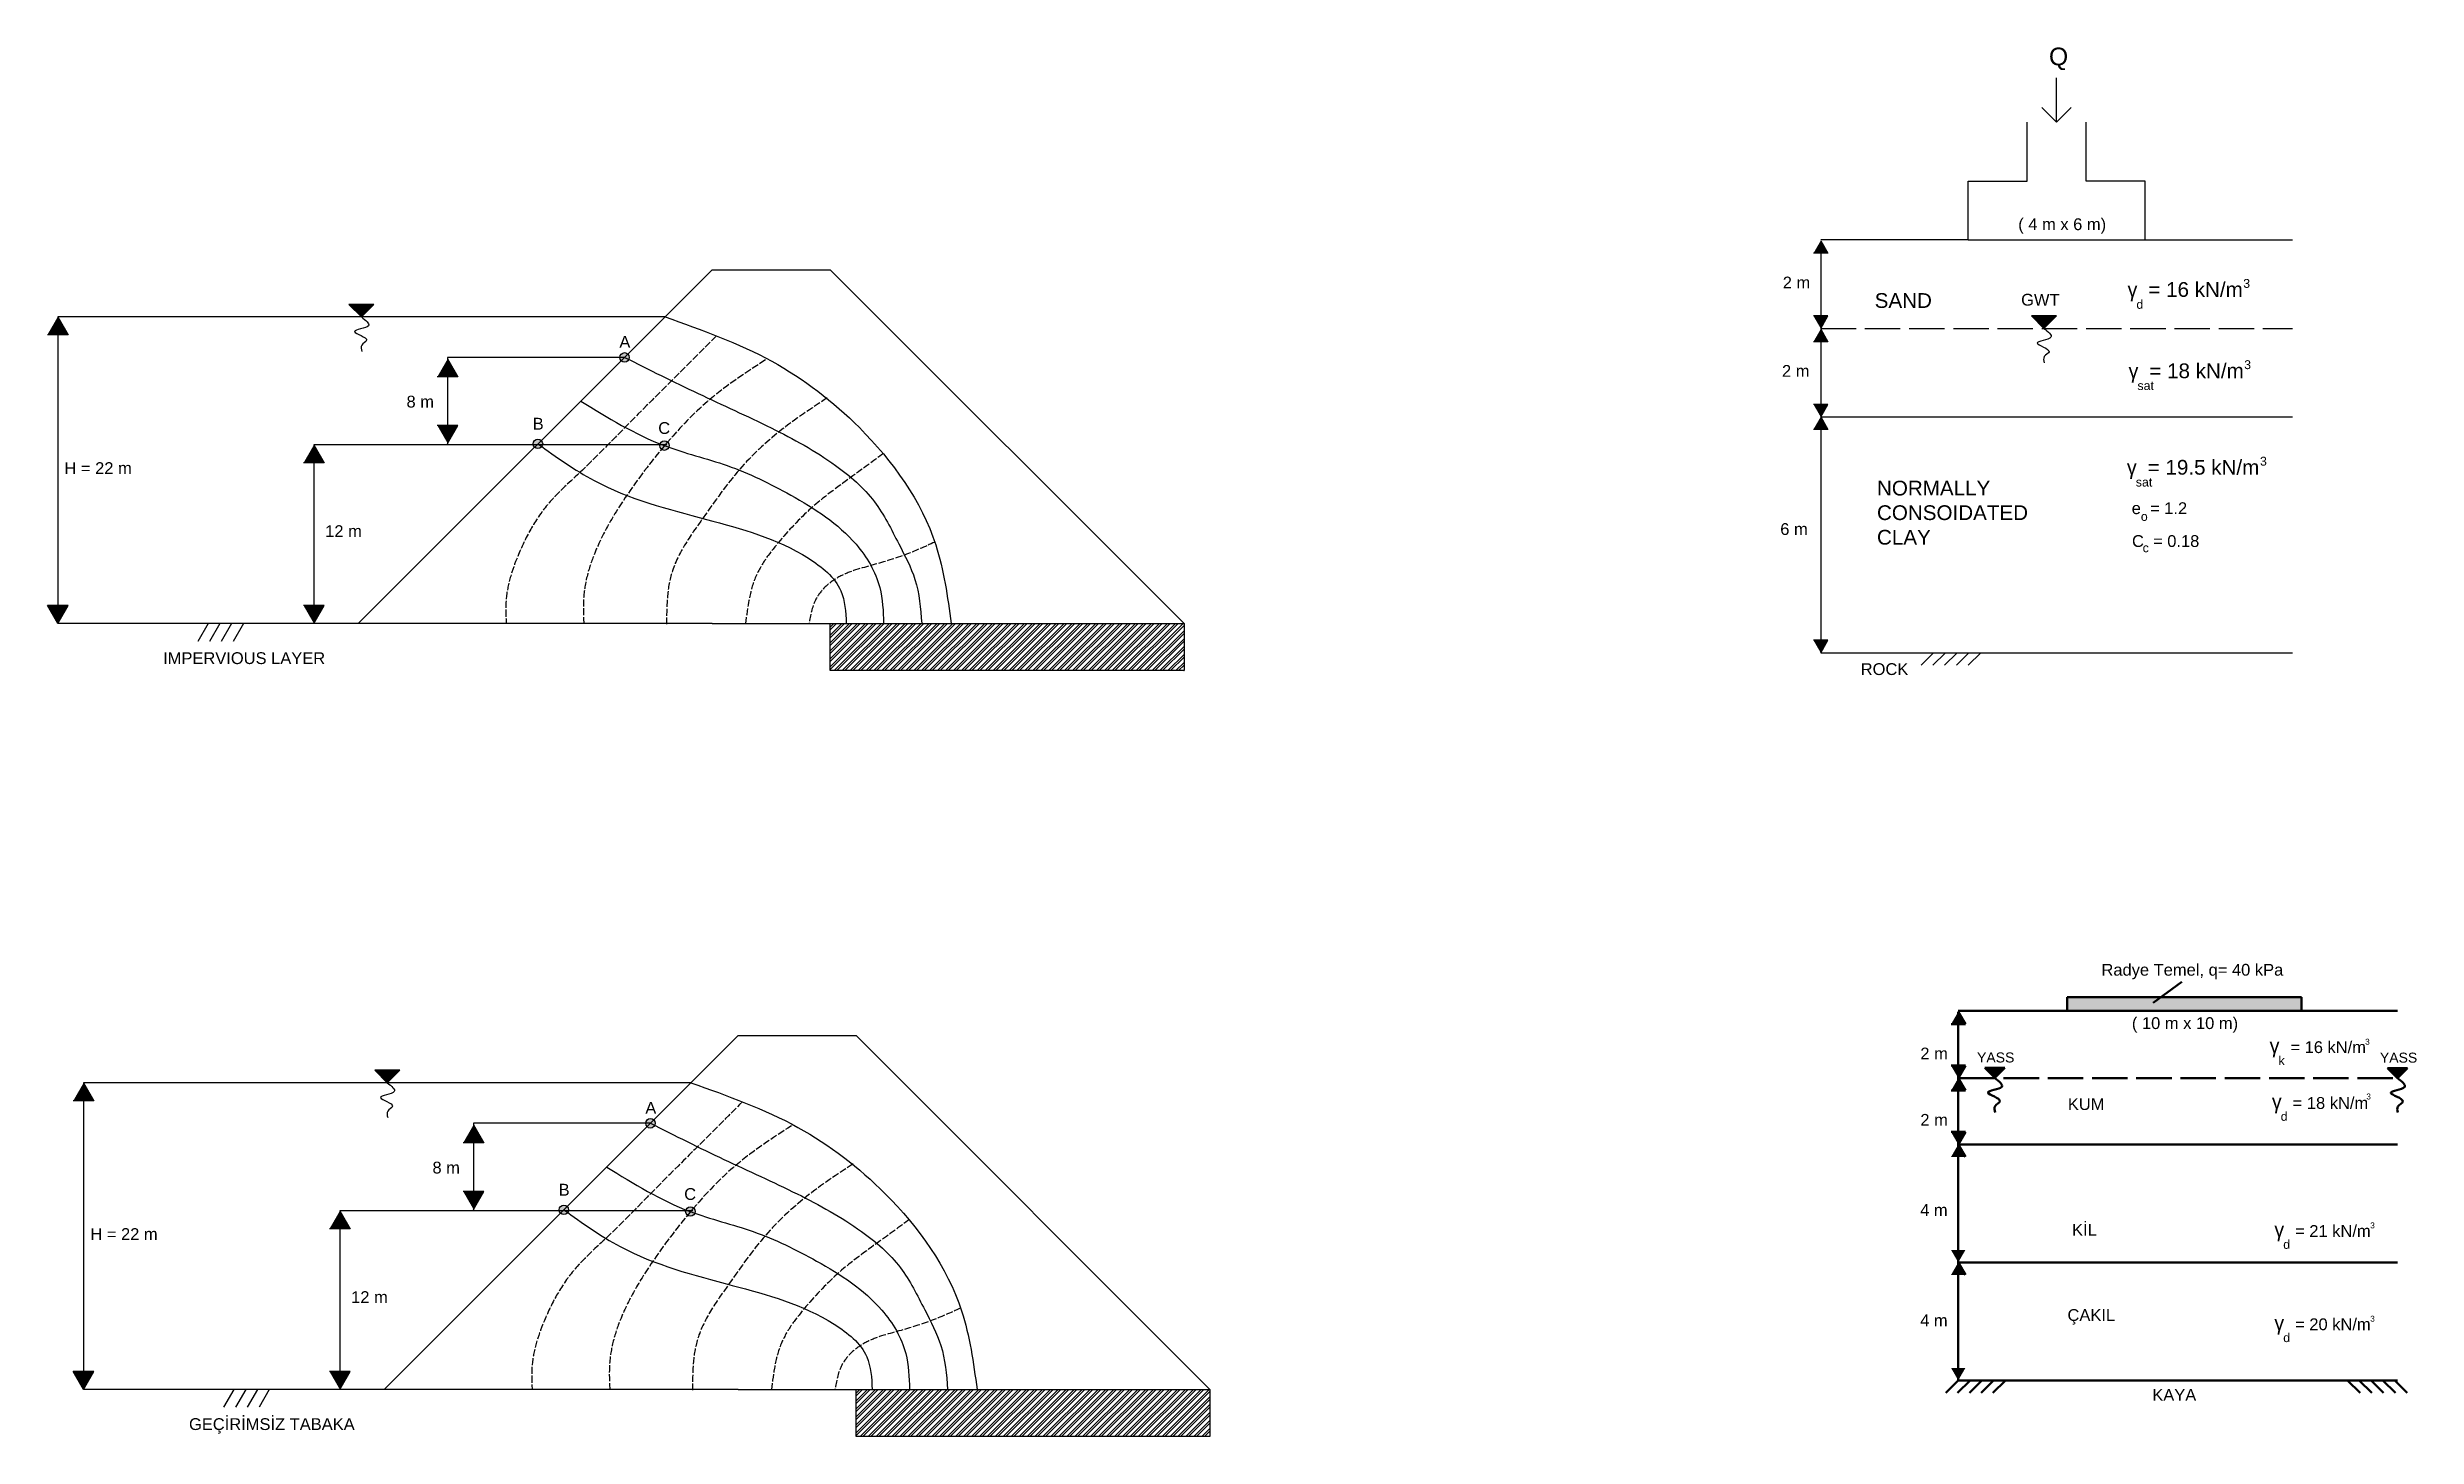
# Model space of a CAD drawing. Header units: millimetres. Extents: x 1081 to 5098, y 1071 to 3427.
import ezdxf

# ---------------------------------------------------------------- set-up
doc = ezdxf.new("R2010")
doc.units = ezdxf.units.MM
doc.linetypes.add('ACAD_ISO02W100', pattern=[15, 12, -3])
doc.styles.get("Standard").update_dxf_attribs({"font": 'arial.ttf'})

msp = doc.modelspace()

# ---------------------------------------------------------------- hatches: boundary and pattern name
h = msp.add_hatch(color=256)
h.dxf.hatch_style = 1
h.paths.add_polyline_path([(4087.3, 3078.1), (4075, 3078.1), (4087.3, 3099.3)])
h.paths.add_polyline_path([(4099.5, 3078.1), (4087.3, 3078.1), (4087.3, 3099.3)])
h = msp.add_hatch(color=256)
h.dxf.hatch_style = 1
h.paths.add_polyline_path([(1591.7, 2991.5), (1613, 2970.3), (1634.2, 2991.5)])
h = msp.add_hatch(color=256)
h.dxf.hatch_style = 1
h.paths.add_polyline_path([(1098.1, 2940), (1080.6, 2940), (1098.1, 2970.3)])
h.paths.add_polyline_path([(1115.6, 2940), (1098.1, 2940), (1098.1, 2970.3)])
h = msp.add_hatch(color=256)
h.dxf.hatch_style = 1
h.paths.add_polyline_path([(4087.3, 2971.9), (4075, 2971.9), (4087.3, 2950.7)])
h.paths.add_polyline_path([(4099.5, 2971.9), (4087.3, 2971.9), (4087.3, 2950.7)])
h = msp.add_hatch(color=256)
h.dxf.hatch_style = 1
h.paths.add_polyline_path([(4087.3, 2928.1), (4075, 2928.1), (4087.3, 2949.3)])
h.paths.add_polyline_path([(4099.5, 2928.1), (4087.3, 2928.1), (4087.3, 2949.3)])
h = msp.add_hatch(color=256)
h.dxf.hatch_style = 1
h.paths.add_polyline_path([(4444.5, 2971.9), (4465.7, 2950.7), (4486.9, 2971.9)])
h = msp.add_hatch(color=256)
h.dxf.hatch_style = 1
h.paths.add_polyline_path([(1759.2, 2868.6), (1741.7, 2868.6), (1759.2, 2898.9)])
h.paths.add_polyline_path([(1776.7, 2868.6), (1759.2, 2868.6), (1759.2, 2898.9)])
h = msp.add_hatch(color=256)
h.dxf.hatch_style = 1
h.paths.add_polyline_path([(2064.8, 2907.3, 0.668179), (2051.2, 2901.6, 0.198912), (2053.5, 2896)])
edge = h.paths.add_edge_path()
edge.add_spline(control_points=[(2066.3, 2898.1), (2063.9, 2899.3), (2061.5, 2900.5), (2059.2, 2901.6)], knot_values=[0, 0, 0, 0, 7.999829, 7.999829, 7.999829, 7.999829], degree=3, periodic=0)
edge.add_line((2059.2, 2901.6), (2053.5, 2896))
edge.add_arc((2059.2, 2901.6), 8, 225, 333.4298)
edge = h.paths.add_edge_path()
edge.add_line((2064.8, 2907.3), (2059.2, 2901.6))
edge.add_spline(control_points=[(2059.2, 2901.6), (2061.5, 2900.5), (2063.9, 2899.3), (2066.3, 2898.1)], knot_values=[0, 0, 0, 0, 7.999829, 7.999829, 7.999829, 7.999829], degree=3, periodic=0)
edge.add_arc((2059.2, 2901.6), 8, 333.4298, 360)
edge.add_arc((2059.2, 2901.6), 8, 0, 45)
edge = h.paths.add_edge_path()
edge.add_arc((2126.9, 2751.9), 8, 48.924, 158.857)
edge.add_spline(control_points=[(2119.4, 2754.8), (2121.7, 2753.9), (2124.2, 2752.9), (2126.7, 2752), (2126.9, 2751.9)], knot_values=[152.685156, 152.685156, 152.685156, 152.685156, 160.213064, 160.717914, 160.717914, 160.717914, 160.717914], degree=3, periodic=0)
edge.add_spline(control_points=[(2126.9, 2751.9), (2128.6, 2754), (2130.4, 2756), (2132.1, 2758)], knot_values=[213.681131, 213.681131, 213.681131, 213.681131, 221.687505, 221.687505, 221.687505, 221.687505], degree=3, periodic=0)
edge = h.paths.add_edge_path()
edge.add_spline(control_points=[(2132.1, 2758), (2130.4, 2756), (2128.6, 2754), (2126.9, 2751.9)], knot_values=[213.681131, 213.681131, 213.681131, 213.681131, 221.687505, 221.687505, 221.687505, 221.687505], degree=3, periodic=0)
edge.add_spline(control_points=[(2126.9, 2751.9), (2129.4, 2751), (2131.9, 2750.1), (2134.4, 2749.2)], knot_values=[160.717914, 160.717914, 160.717914, 160.717914, 168.745181, 168.745181, 168.745181, 168.745181], degree=3, periodic=0)
edge.add_arc((2126.9, 2751.9), 8, 339.935, 360)
edge.add_arc((2126.9, 2751.9), 8, 0, 48.924)
edge = h.paths.add_edge_path()
edge.add_spline(control_points=[(2134.4, 2749.2), (2131.9, 2750.1), (2129.4, 2751), (2126.9, 2751.9)], knot_values=[160.717914, 160.717914, 160.717914, 160.717914, 168.745181, 168.745181, 168.745181, 168.745181], degree=3, periodic=0)
edge.add_spline(control_points=[(2126.9, 2751.9), (2125.1, 2749.9), (2123.4, 2747.9), (2121.7, 2745.8)], knot_values=[221.687505, 221.687505, 221.687505, 221.687505, 229.692375, 229.692375, 229.692375, 229.692375], degree=3, periodic=0)
edge.add_arc((2126.9, 2751.9), 8, 229.6083, 339.935)
edge = h.paths.add_edge_path()
edge.add_spline(control_points=[(2126.9, 2751.9), (2126.7, 2752), (2124.2, 2752.9), (2121.7, 2753.9), (2119.4, 2754.8)], knot_values=[152.685156, 152.685156, 152.685156, 152.685156, 153.190006, 160.717914, 160.717914, 160.717914, 160.717914], degree=3, periodic=0)
edge.add_arc((2126.9, 2751.9), 8, 158.857, 180)
edge.add_arc((2126.9, 2751.9), 8, 180, 229.6083)
edge.add_spline(control_points=[(2121.7, 2745.8), (2123.4, 2747.9), (2125.1, 2749.9), (2126.9, 2751.9)], knot_values=[221.687505, 221.687505, 221.687505, 221.687505, 229.692375, 229.692375, 229.692375, 229.692375], degree=3, periodic=0)
h.paths.add_polyline_path([(1918.1, 2760.6, 0.668179), (1904.4, 2754.9, 0.198912), (1906.8, 2749.3)])
edge = h.paths.add_edge_path()
edge.add_spline(control_points=[(1918.9, 2750.2), (1916.8, 2751.8), (1914.6, 2753.4), (1912.4, 2754.9)], knot_values=[0, 0, 0, 0, 7.956592, 7.956592, 7.956592, 7.956592], degree=3, periodic=0)
edge.add_line((1912.4, 2754.9), (1906.8, 2749.3))
edge.add_arc((1912.4, 2754.9), 8, 225, 324.3112)
edge = h.paths.add_edge_path()
edge.add_line((1918.1, 2760.6), (1912.4, 2754.9))
edge.add_spline(control_points=[(1912.4, 2754.9), (1914.6, 2753.4), (1916.8, 2751.8), (1918.9, 2750.2)], knot_values=[0, 0, 0, 0, 7.956592, 7.956592, 7.956592, 7.956592], degree=3, periodic=0)
edge.add_arc((1912.4, 2754.9), 8, 324.3112, 360)
edge.add_arc((1912.4, 2754.9), 8, 0, 45)
h = msp.add_hatch(color=256)
h.dxf.hatch_style = 1
h.paths.add_polyline_path([(4087.3, 2821.9), (4075, 2821.9), (4087.3, 2800.7)])
h.paths.add_polyline_path([(4099.5, 2821.9), (4087.3, 2821.9), (4087.3, 2800.7)])
h = msp.add_hatch(color=256)
h.dxf.hatch_style = 1
h.paths.add_polyline_path([(1759.2, 2786.1), (1741.7, 2786.1), (1759.2, 2755.8)])
h.paths.add_polyline_path([(1776.7, 2786.1), (1759.2, 2786.1), (1759.2, 2755.8)])
h = msp.add_hatch(color=256)
h.dxf.hatch_style = 1
h.paths.add_polyline_path([(4087.3, 2779.5), (4075, 2779.5), (4087.3, 2800.7)])
h.paths.add_polyline_path([(4099.5, 2779.5), (4087.3, 2779.5), (4087.3, 2800.7)])
h = msp.add_hatch(color=256)
h.dxf.hatch_style = 1
h.paths.add_polyline_path([(1532.4, 2722.7), (1514.9, 2722.7), (1532.4, 2753)])
h.paths.add_polyline_path([(1549.9, 2722.7), (1532.4, 2722.7), (1532.4, 2753)])
h = msp.add_hatch(color=256)
h.dxf.hatch_style = 1
h.paths.add_polyline_path([(1098.1, 2480.6), (1080.6, 2480.6), (1098.1, 2450.3)])
h.paths.add_polyline_path([(1115.6, 2480.6), (1098.1, 2480.6), (1098.1, 2450.3)])
h = msp.add_hatch(color=256)
h.dxf.hatch_style = 1
h.paths.add_polyline_path([(1532.4, 2480.6), (1514.9, 2480.6), (1532.4, 2450.3)])
h.paths.add_polyline_path([(1549.9, 2480.6), (1532.4, 2480.6), (1532.4, 2450.3)])
h = msp.add_hatch()
h.set_pattern_fill('ANSI32', color=256)
h.set_pattern_definition([(45, (-43.951, 1299.033), (-6.735192, 6.735192), []), (45, (-39.461, 1299.033), (-6.735192, 6.735192), [])])
h.paths.add_polyline_path([(3007.8, 2450.3), (2407.8, 2450.3), (2407.8, 2370.3), (3007.8, 2370.3)])
h = msp.add_hatch(color=256)
h.dxf.hatch_style = 1
h.paths.add_polyline_path([(4087.3, 2421.9), (4075, 2421.9), (4087.3, 2400.7)])
h.paths.add_polyline_path([(4099.5, 2421.9), (4087.3, 2421.9), (4087.3, 2400.7)])
at = {"lineweight": 50}
h = msp.add_hatch(color=256, dxfattribs=at)
h.dxf.hatch_style = 1
h.paths.add_polyline_path([(4902.6, 1816.4), (4505.3, 1816.4), (4505.3, 1793.2), (4570.6, 1793.2), (4870.6, 1793.2), (4902.6, 1793.2)])
h = msp.add_hatch(color=256, dxfattribs=at)
h.dxf.hatch_style = 1
h.paths.add_polyline_path([(4320.6, 1770.6), (4308.3, 1770.6), (4320.6, 1791.8)])
h.paths.add_polyline_path([(4332.8, 1770.6), (4320.6, 1770.6), (4320.6, 1791.8)])
h = msp.add_hatch(color=256)
h.dxf.hatch_style = 1
h.paths.add_polyline_path([(1635.7, 1692.5), (1656.9, 1671.3), (1678.1, 1692.5)])
h = msp.add_hatch(color=256, dxfattribs=at)
h.dxf.hatch_style = 1
h.paths.add_polyline_path([(4320.6, 1700.5), (4308.3, 1700.5), (4320.6, 1679.3)])
h.paths.add_polyline_path([(4332.8, 1700.5), (4320.6, 1700.5), (4320.6, 1679.3)])
h = msp.add_hatch(color=256, dxfattribs=at)
h.dxf.hatch_style = 1
h.paths.add_polyline_path([(4365.5, 1696.5), (4382.4, 1679.5), (4399.4, 1696.5)])
h = msp.add_hatch(color=256, dxfattribs=at)
h.dxf.hatch_style = 1
h.paths.add_polyline_path([(5048.6, 1696.2), (5065.5, 1679.2), (5082.5, 1696.2)])
h = msp.add_hatch(color=256)
h.dxf.hatch_style = 1
h.paths.add_polyline_path([(1142, 1641), (1124.5, 1641), (1142, 1671.3)])
h.paths.add_polyline_path([(1159.5, 1641), (1142, 1641), (1142, 1671.3)])
h = msp.add_hatch(color=256, dxfattribs=at)
h.dxf.hatch_style = 1
h.paths.add_polyline_path([(4320.6, 1658), (4308.3, 1658), (4320.6, 1679.3)])
h.paths.add_polyline_path([(4332.8, 1658), (4320.6, 1658), (4320.6, 1679.3)])
h = msp.add_hatch(color=256)
h.dxf.hatch_style = 1
h.paths.add_polyline_path([(2108.8, 1608.3, 0.668179), (2095.1, 1602.6, 0.198912), (2097.5, 1597)])
edge = h.paths.add_edge_path()
edge.add_spline(control_points=[(2110.3, 1599), (2107.9, 1600.2), (2105.5, 1601.4), (2103.1, 1602.6)], knot_values=[0, 0, 0, 0, 7.999829, 7.999829, 7.999829, 7.999829], degree=3, periodic=0)
edge.add_line((2103.1, 1602.6), (2097.5, 1597))
edge.add_arc((2103.1, 1602.6), 8, 225, 333.4298)
edge = h.paths.add_edge_path()
edge.add_line((2108.8, 1608.3), (2103.1, 1602.6))
edge.add_spline(control_points=[(2103.1, 1602.6), (2105.5, 1601.4), (2107.9, 1600.2), (2110.3, 1599)], knot_values=[0, 0, 0, 0, 7.999829, 7.999829, 7.999829, 7.999829], degree=3, periodic=0)
edge.add_arc((2103.1, 1602.6), 8, 333.4298, 360)
edge.add_arc((2103.1, 1602.6), 8, 0, 45)
edge = h.paths.add_edge_path()
edge.add_arc((2170.8, 1452.9), 8, 48.924, 158.857)
edge.add_spline(control_points=[(2163.3, 1455.8), (2165.7, 1454.9), (2168.2, 1453.9), (2170.7, 1453), (2170.8, 1452.9)], knot_values=[152.685156, 152.685156, 152.685156, 152.685156, 160.213064, 160.717914, 160.717914, 160.717914, 160.717914], degree=3, periodic=0)
edge.add_spline(control_points=[(2170.8, 1452.9), (2172.6, 1454.9), (2174.3, 1456.9), (2176.1, 1458.9)], knot_values=[213.681131, 213.681131, 213.681131, 213.681131, 221.687505, 221.687505, 221.687505, 221.687505], degree=3, periodic=0)
edge = h.paths.add_edge_path()
edge.add_spline(control_points=[(2176.1, 1458.9), (2174.3, 1456.9), (2172.6, 1454.9), (2170.8, 1452.9)], knot_values=[213.681131, 213.681131, 213.681131, 213.681131, 221.687505, 221.687505, 221.687505, 221.687505], degree=3, periodic=0)
edge.add_spline(control_points=[(2170.8, 1452.9), (2173.3, 1452), (2175.8, 1451.1), (2178.3, 1450.2)], knot_values=[160.717914, 160.717914, 160.717914, 160.717914, 168.745181, 168.745181, 168.745181, 168.745181], degree=3, periodic=0)
edge.add_arc((2170.8, 1452.9), 8, 339.935, 360)
edge.add_arc((2170.8, 1452.9), 8, 0, 48.924)
edge = h.paths.add_edge_path()
edge.add_spline(control_points=[(2178.3, 1450.2), (2175.8, 1451.1), (2173.3, 1452), (2170.8, 1452.9)], knot_values=[160.717914, 160.717914, 160.717914, 160.717914, 168.745181, 168.745181, 168.745181, 168.745181], degree=3, periodic=0)
edge.add_spline(control_points=[(2170.8, 1452.9), (2169.1, 1450.9), (2167.3, 1448.9), (2165.6, 1446.8)], knot_values=[221.687505, 221.687505, 221.687505, 221.687505, 229.692375, 229.692375, 229.692375, 229.692375], degree=3, periodic=0)
edge.add_arc((2170.8, 1452.9), 8, 229.6083, 339.935)
edge = h.paths.add_edge_path()
edge.add_spline(control_points=[(2170.8, 1452.9), (2170.7, 1453), (2168.2, 1453.9), (2165.7, 1454.9), (2163.3, 1455.8)], knot_values=[152.685156, 152.685156, 152.685156, 152.685156, 153.190006, 160.717914, 160.717914, 160.717914, 160.717914], degree=3, periodic=0)
edge.add_arc((2170.8, 1452.9), 8, 158.857, 180)
edge.add_arc((2170.8, 1452.9), 8, 180, 229.6083)
edge.add_spline(control_points=[(2165.6, 1446.8), (2167.3, 1448.9), (2169.1, 1450.9), (2170.8, 1452.9)], knot_values=[221.687505, 221.687505, 221.687505, 221.687505, 229.692375, 229.692375, 229.692375, 229.692375], degree=3, periodic=0)
h.paths.add_polyline_path([(1962, 1461.5, 0.668179), (1948.4, 1455.9, 0.198912), (1950.7, 1450.2)])
edge = h.paths.add_edge_path()
edge.add_spline(control_points=[(1962.9, 1451.2), (1960.7, 1452.8), (1958.5, 1454.3), (1956.4, 1455.9)], knot_values=[0, 0, 0, 0, 7.956592, 7.956592, 7.956592, 7.956592], degree=3, periodic=0)
edge.add_line((1956.4, 1455.9), (1950.7, 1450.2))
edge.add_arc((1956.4, 1455.9), 8, 225, 324.3112)
edge = h.paths.add_edge_path()
edge.add_line((1962, 1461.5), (1956.4, 1455.9))
edge.add_spline(control_points=[(1956.4, 1455.9), (1958.5, 1454.3), (1960.7, 1452.8), (1962.9, 1451.2)], knot_values=[0, 0, 0, 0, 7.956592, 7.956592, 7.956592, 7.956592], degree=3, periodic=0)
edge.add_arc((1956.4, 1455.9), 8, 324.3112, 360)
edge.add_arc((1956.4, 1455.9), 8, 0, 45)
h = msp.add_hatch(color=256)
h.dxf.hatch_style = 1
h.paths.add_polyline_path([(1803.1, 1569.6), (1785.6, 1569.6), (1803.1, 1599.9)])
h.paths.add_polyline_path([(1820.6, 1569.6), (1803.1, 1569.6), (1803.1, 1599.9)])
h = msp.add_hatch(color=256, dxfattribs=at)
h.dxf.hatch_style = 1
h.paths.add_polyline_path([(4320.6, 1587.9), (4308.3, 1587.9), (4320.6, 1566.7)])
h.paths.add_polyline_path([(4332.8, 1587.9), (4320.6, 1587.9), (4320.6, 1566.7)])
h = msp.add_hatch(color=256, dxfattribs=at)
h.dxf.hatch_style = 1
h.paths.add_polyline_path([(4320.6, 1545.5), (4308.3, 1545.5), (4320.6, 1566.7)])
h.paths.add_polyline_path([(4332.8, 1545.5), (4320.6, 1545.5), (4320.6, 1566.7)])
h = msp.add_hatch(color=256)
h.dxf.hatch_style = 1
h.paths.add_polyline_path([(1803.1, 1487), (1785.6, 1487), (1803.1, 1456.7)])
h.paths.add_polyline_path([(1820.6, 1487), (1803.1, 1487), (1803.1, 1456.7)])
h = msp.add_hatch(color=256)
h.dxf.hatch_style = 1
h.paths.add_polyline_path([(1576.4, 1423.7), (1558.9, 1423.7), (1576.4, 1454)])
h.paths.add_polyline_path([(1593.9, 1423.7), (1576.4, 1423.7), (1576.4, 1454)])
h = msp.add_hatch(color=256, dxfattribs=at)
h.dxf.hatch_style = 1
h.paths.add_polyline_path([(4320.6, 1387.9), (4308.3, 1387.9), (4320.6, 1366.7)])
h.paths.add_polyline_path([(4332.8, 1387.9), (4320.6, 1387.9), (4320.6, 1366.7)])
h = msp.add_hatch(color=256, dxfattribs=at)
h.dxf.hatch_style = 1
h.paths.add_polyline_path([(4320.6, 1345.5), (4308.3, 1345.5), (4320.6, 1366.7)])
h.paths.add_polyline_path([(4332.8, 1345.5), (4320.6, 1345.5), (4320.6, 1366.7)])
h = msp.add_hatch(color=256)
h.dxf.hatch_style = 1
h.paths.add_polyline_path([(1142, 1181.6), (1124.5, 1181.6), (1142, 1151.3)])
h.paths.add_polyline_path([(1159.5, 1181.6), (1142, 1181.6), (1142, 1151.3)])
h = msp.add_hatch(color=256)
h.dxf.hatch_style = 1
h.paths.add_polyline_path([(1576.4, 1181.6), (1558.9, 1181.6), (1576.4, 1151.3)])
h.paths.add_polyline_path([(1593.9, 1181.6), (1576.4, 1181.6), (1576.4, 1151.3)])
h = msp.add_hatch(color=256, dxfattribs=at)
h.dxf.hatch_style = 1
h.paths.add_polyline_path([(4320.6, 1187.9), (4308.3, 1187.9), (4320.6, 1166.7)])
h.paths.add_polyline_path([(4332.8, 1187.9), (4320.6, 1187.9), (4320.6, 1166.7)])
h = msp.add_hatch()
h.set_pattern_fill('ANSI32', color=256)
h.paths.add_polyline_path([(3051.8, 1151.3), (2451.8, 1151.3), (2451.8, 1071.3), (3051.8, 1071.3)])

# ---------------------------------------------------------------- linework, layer by layer
for p, q in [((4487.3, 3300.7), (4487.3, 3375.7)), ((4437.3, 3200.7), (4437.3, 3300.7)), ((4487.3, 3300.7), (4462.5, 3325.5)), ((4487.3, 3300.7), (4512, 3325.5)), ((4537.3, 3200.7), (4537.3, 3300.7)), ((4337.3, 3100.7), (4337.3, 3200.7)), ((4337.3, 3200.7), (4437.3, 3200.7)), ((4637.3, 3200.7), (4537.3, 3200.7)), ((4637.3, 3100.7), (4637.3, 3200.7)), ((4337.3, 3100.7), (4087.3, 3100.7)), ((4087.3, 3099.3), (4087.3, 2950.7)), ((4087.3, 3099.3), (4099.5, 3078.1)), ((4337.3, 3100.7), (4637.3, 3100.7)), ((4637.3, 3100.7), (4887.3, 3100.7)), ((4099.5, 3078.1), (4075, 3078.1)), ((1607.8, 2450.3), (2207.8, 3050.3)), ((2207.8, 3050.3), (2407.8, 3050.3)), ((3007.8, 2450.3), (2407.8, 3050.3)), ((1613, 2970.3), (1591.7, 2991.5)), ((1634.2, 2991.5), (1591.7, 2991.5)), ((1613, 2970.3), (1634.2, 2991.5)), ((1115.6, 2940), (1080.6, 2940)), ((2127.8, 2970.3), (1098.1, 2970.3)), ((1098.1, 2970.3), (1098.1, 2450.3)), ((1098.1, 2970.3), (1115.6, 2940)), ((4099.5, 2971.9), (4075, 2971.9)), ((4087.3, 2950.7), (4099.5, 2971.9)), ((4087.3, 2949.3), (4087.3, 2800.7)), ((4087.3, 2949.3), (4099.5, 2928.1)), ((4465.7, 2950.7), (4444.5, 2971.9)), ((4486.9, 2971.9), (4444.5, 2971.9)), ((4465.7, 2950.7), (4486.9, 2971.9)), ((2059.2, 2901.6), (1759.2, 2901.6)), ((1759.2, 2901.6), (1759.2, 2753)), ((1759.2, 2898.9), (1776.7, 2868.6)), ((4099.5, 2928.1), (4075, 2928.1)), ((1776.7, 2868.6), (1741.7, 2868.6)), ((4099.5, 2821.9), (4075, 2821.9)), ((4087.3, 2800.7), (4099.5, 2821.9)), ((1776.7, 2786.1), (1741.7, 2786.1)), ((1759.2, 2755.8), (1776.7, 2786.1)), ((4099.5, 2779.5), (4075, 2779.5)), ((4087.3, 2800.7), (4887.3, 2800.7)), ((4087.3, 2800.7), (4087.3, 2400.7)), ((4087.3, 2800.7), (4099.5, 2779.5)), ((1912.4, 2753), (1532.4, 2753)), ((1532.4, 2753), (1532.4, 2450.3)), ((1532.4, 2753), (1549.9, 2722.7)), ((2130.8, 2753), (1912.4, 2753)), ((1549.9, 2722.7), (1514.9, 2722.7)), ((1098.1, 2450.3), (1080.6, 2480.6)), ((1115.6, 2480.6), (1080.6, 2480.6)), ((1098.1, 2450.3), (1115.6, 2480.6)), ((1549.9, 2480.6), (1514.9, 2480.6)), ((1532.4, 2450.3), (1549.9, 2480.6)), ((1607.8, 2450.3), (1098.1, 2450.3)), ((1353, 2450.3), (1335.5, 2420)), ((1373, 2450.3), (1355.5, 2420)), ((1393, 2450.3), (1375.5, 2420)), ((1413, 2450.3), (1395.5, 2420)), ((2207.8, 2450.3), (1607.8, 2450.3)), ((2207.8, 2450.3), (2407.8, 2450.3)), ((2407.8, 2450.3), (3007.8, 2450.3)), ((2407.8, 2370.3), (2407.8, 2450.3)), ((3007.8, 2450.3), (3007.8, 2370.3)), ((4099.5, 2421.9), (4075, 2421.9)), ((4087.3, 2400.7), (4099.5, 2421.9)), ((3007.8, 2370.3), (2407.8, 2370.3)), ((4087.3, 2400.7), (4887.3, 2400.7)), ((4278.7, 2400.7), (4257.5, 2379.5)), ((4298.7, 2400.7), (4277.5, 2379.5)), ((4318.7, 2400.7), (4297.5, 2379.5)), ((4338.7, 2400.7), (4317.5, 2379.5)), ((4358.7, 2400.7), (4337.5, 2379.5)), ((1651.8, 1151.3), (2251.8, 1751.3)), ((2251.8, 1751.3), (2451.8, 1751.3)), ((3051.8, 1151.3), (2451.8, 1751.3)), ((1656.9, 1671.3), (1635.7, 1692.5)), ((1678.1, 1692.5), (1635.7, 1692.5)), ((1656.9, 1671.3), (1678.1, 1692.5)), ((2171.8, 1671.3), (1142, 1671.3)), ((1142, 1671.3), (1142, 1151.3)), ((1142, 1671.3), (1159.5, 1641)), ((1159.5, 1641), (1124.5, 1641)), ((1820.6, 1569.6), (1785.6, 1569.6)), ((2103.1, 1602.6), (1803.1, 1602.6)), ((1803.1, 1602.6), (1803.1, 1454)), ((1803.1, 1599.9), (1820.6, 1569.6)), ((1820.6, 1487), (1785.6, 1487)), ((1803.1, 1456.7), (1820.6, 1487)), ((1956.4, 1454), (1576.4, 1454)), ((1576.4, 1454), (1576.4, 1151.3)), ((1576.4, 1454), (1593.9, 1423.7)), ((2174.8, 1454), (1956.4, 1454)), ((1593.9, 1423.7), (1558.9, 1423.7)), ((1142, 1151.3), (1124.5, 1181.6)), ((1159.5, 1181.6), (1124.5, 1181.6)), ((1142, 1151.3), (1159.5, 1181.6)), ((1593.9, 1181.6), (1558.9, 1181.6)), ((1576.4, 1151.3), (1593.9, 1181.6)), ((1651.8, 1151.3), (1142, 1151.3)), ((1396.9, 1151.3), (1379.4, 1121)), ((1416.9, 1151.3), (1399.4, 1121)), ((1436.9, 1151.3), (1419.4, 1121)), ((1456.9, 1151.3), (1439.4, 1121)), ((2251.8, 1151.3), (1651.8, 1151.3)), ((2251.8, 1151.3), (2451.8, 1151.3)), ((2451.8, 1151.3), (3051.8, 1151.3)), ((2451.8, 1071.3), (2451.8, 1151.3)), ((3051.8, 1151.3), (3051.8, 1071.3)), ((3051.8, 1071.3), (2451.8, 1071.3))]:
    msp.add_line(p, q)
at = {"linetype": 'ACAD_ISO02W100', "ltscale": 5}
msp.add_line((4087.3, 2950.7), (4887.3, 2950.7), dxfattribs=at)
at = {"lineweight": 50}
for p, q in [((4505.3, 1793.2), (4505.3, 1816.4)), ((4505.3, 1816.4), (4902.6, 1816.4)), ((4651.3, 1807.2), (4699.8, 1842.5)), ((4902.6, 1816.4), (4902.6, 1793.2)), ((4332.8, 1770.6), (4308.3, 1770.6)), ((4570.6, 1793.2), (4320.6, 1793.2)), ((4320.6, 1791.8), (4320.6, 1679.3)), ((4320.6, 1791.8), (4332.8, 1770.6)), ((4570.6, 1793.2), (4870.6, 1793.2)), ((4870.6, 1793.2), (5065.4, 1793.2)), ((4332.8, 1700.5), (4308.3, 1700.5)), ((4320.6, 1679.3), (4332.8, 1700.5)), ((4382.4, 1679.5), (4365.5, 1696.5)), ((4399.4, 1696.5), (4365.5, 1696.5)), ((4382.4, 1679.5), (4399.4, 1696.5)), ((5065.5, 1679.2), (5048.6, 1696.2)), ((5082.5, 1696.2), (5048.6, 1696.2)), ((5065.5, 1679.2), (5082.5, 1696.2)), ((4332.8, 1658), (4308.3, 1658)), ((4320.6, 1679.3), (4320.6, 1566.7)), ((4320.6, 1679.3), (4332.8, 1658)), ((4332.8, 1587.9), (4308.3, 1587.9)), ((4320.6, 1566.7), (4332.8, 1587.9)), ((4320.6, 1566.7), (5065.4, 1566.7)), ((4320.6, 1566.7), (4320.6, 1366.7)), ((4320.6, 1566.7), (4332.8, 1545.5)), ((4320.6, 1366.7), (5065.4, 1366.7)), ((4320.6, 1366.7), (4320.6, 1166.7)), ((4320.6, 1366.7), (4332.8, 1345.5)), ((4320.6, 1166.7), (4299.4, 1145.5)), ((4340.6, 1166.7), (4319.4, 1145.5)), ((4320.6, 1166.7), (5065.4, 1166.7)), ((4360.6, 1166.7), (4339.4, 1145.5)), ((4380.6, 1166.7), (4359.4, 1145.5)), ((4400.6, 1166.7), (4379.4, 1145.5)), ((4980.6, 1166.7), (5001.8, 1145.5)), ((5000.6, 1166.7), (5021.8, 1145.5)), ((5020.6, 1166.7), (5041.8, 1145.5)), ((5040.6, 1166.7), (5061.8, 1145.5)), ((5060.6, 1166.7), (5081.8, 1145.5))]:
    msp.add_line(p, q, dxfattribs=at)
at = {"linetype": 'ACAD_ISO02W100', "lineweight": 50, "ltscale": 5}
msp.add_line((4322.5, 1679.3), (5065.4, 1679.3), dxfattribs=at)
for centre in [(2059.2, 2901.6), (1912.4, 2754.9), (2126.9, 2751.9), (2103.1, 1602.6), (1956.4, 1455.9), (2170.8, 1452.9)]:
    msp.add_circle(centre, 8)
for points in [[(1613, 2970.3), (1624.9, 2955.3), (1601.5, 2945.4), (1621.8, 2930.5), (1613.6, 2922.4), (1613.6, 2911.7)], [(2127.8, 2970.3), (2309.1, 2894.9), (2457.3, 2782.4), (2586.8, 2583.5), (2613, 2450.3)], [(4465.7, 2950.7), (4477.7, 2935.7), (4454.3, 2925.8), (4474.6, 2910.9), (4466.4, 2902.8), (4466.4, 2892.1)], [(2059.2, 2901.6), (2183.9, 2840.4), (2307.9, 2781.9), (2417, 2718.4), (2482.9, 2656.8), (2524.2, 2585.2), (2551.6, 2525), (2563.1, 2450.3)], [(1985, 2827.5), (2126.4, 2752.1), (2233.2, 2718.1), (2340.9, 2668), (2451.7, 2584.6), (2491.9, 2511.5), (2498.5, 2450.3)], [(1912.4, 2754.9), (2007.7, 2692.6), (2197.9, 2626.8), (2370.9, 2560.9), (2425.9, 2505.9), (2435.1, 2450.3)], [(1656.9, 1671.3), (1668.8, 1656.3), (1645.5, 1646.3), (1665.7, 1631.5), (1657.6, 1623.3), (1657.6, 1612.7)], [(2171.8, 1671.3), (2353, 1595.8), (2501.2, 1483.3), (2630.7, 1284.4), (2656.9, 1151.3)], [(2103.1, 1602.6), (2227.8, 1541.4), (2351.9, 1482.9), (2460.9, 1419.3), (2526.9, 1357.8), (2568.2, 1286.2), (2595.5, 1225.9), (2607, 1151.3)], [(2029, 1528.5), (2170.3, 1453.1), (2277.1, 1419.1), (2384.9, 1369), (2495.6, 1285.6), (2535.9, 1212.4), (2542.5, 1151.3)], [(1956.4, 1455.9), (2051.7, 1393.6), (2241.8, 1327.8), (2414.8, 1261.8), (2469.8, 1206.8), (2479.1, 1151.3)]]:
    msp.add_spline(points, degree=3)
at = {"linetype": 'ACAD_ISO02W100'}
for points in [[(2215.2, 2938.2), (2139, 2862), (2063.8, 2786.7), (1982.7, 2705.6), (1928.5, 2651.5), (1878.1, 2564.1), (1858.5, 2491), (1858.5, 2450.3)], [(2298.2, 2897.4), (2204.4, 2830.8), (2137.2, 2763.7), (2068.6, 2675.6), (2011.3, 2576.2), (1990.1, 2497.2), (1990.1, 2450.3)], [(2403, 2833), (2323.2, 2777), (2254.3, 2711.6), (2192.6, 2629.7), (2138.4, 2533.1), (2130.4, 2449)], [(2498.4, 2738.7), (2446.2, 2700.5), (2379.4, 2649.1), (2322.8, 2590.8), (2281.9, 2530.2), (2264.3, 2450.3)], [(2585.2, 2588.3), (2533.9, 2566.4), (2476.9, 2548.6), (2419.4, 2527.3), (2383, 2490.1), (2372, 2450.3)], [(2259.1, 1639.1), (2183, 1563), (2107.7, 1487.7), (2026.6, 1406.6), (1972.4, 1352.4), (1922, 1265.1), (1902.4, 1191.9), (1902.4, 1151.3)], [(2342.2, 1598.4), (2248.3, 1531.8), (2181.2, 1464.6), (2112.6, 1376.5), (2055.2, 1277.2), (2034.1, 1198.2), (2034.1, 1151.3)], [(2446.9, 1533.9), (2367.1, 1478), (2298.3, 1412.6), (2236.6, 1330.7), (2182.3, 1234.1), (2174.3, 1150)], [(2542.4, 1439.7), (2490.1, 1401.4), (2423.3, 1350), (2366.8, 1291.7), (2325.8, 1231.2), (2308.3, 1151.3)], [(2629.1, 1289.2), (2577.8, 1267.4), (2520.9, 1249.5), (2463.3, 1228.3), (2426.9, 1191.1), (2416, 1151.3)]]:
    msp.add_spline(points, degree=3, dxfattribs=at)
at = {"lineweight": 50}
for points in [[(4382.3, 1679.6), (4394.3, 1664.6), (4370.9, 1654.7), (4391.2, 1639.8), (4383, 1631.6), (4383, 1621)], [(5065.4, 1679.3), (5077.4, 1664.2), (5054, 1654.3), (5074.3, 1639.5), (5066.1, 1631.3), (5066.1, 1620.7)]]:
    msp.add_spline(points, degree=3, dxfattribs=at)

# ---------------------------------------------------------------- texts
at = {"attachment_point": 1}
for s, width, insert, char_height in [('Q', 334.533, (4474.4, 3426.9), 30), ('( 4 m x 6 m)', 334.533, (4422.3, 3137.4), 20), ('2 m', 334.533, (4023, 3038.5), 20), ('{\\fSymbol|b0|i0|c2|p18;g  }= 16 kN/m', 334.533, (4607.6, 3029.2), 25), ('3', 334.533, (4803.8, 3034.5), 15), ('SAND', 334.533, (4178.9, 3010.5), 25), ('GWT', 334.533, (4427.2, 3009.3), 20), ('d', 334.533, (4622.7, 2999), 15), ('A', 33.074, (2050.4, 2937.9), 20), ('{\\fSymbol|b0|i0|c2|p18;g  }= 18 kN/m', 334.533, (4609.3, 2891.3), 25), ('3', 334.533, (4805.4, 2896.7), 15), ('2 m', 334.533, (4021.7, 2888.6), 20), ('sat', 334.533, (4624.4, 2861.2), 15), ('8 m', 130.739, (1689.5, 2836.5), 20), ('B', 33.074, (1903.5, 2799.1), 20), ('C', 33.074, (2116.3, 2791.7), 20), ('3', 334.533, (4832.2, 2733), 15), ('H = 22 m', 130.739, (1109.5, 2723.8), 20), ('NORMALLY\\PCONSOIDATED\\PCLAY', 334.533, (4182.8, 2692.4), 25), ('{\\fSymbol|b0|i0|c2|p18;g  }= 19.5 kN/m', 334.533, (4606.5, 2727.7), 25), ('sat', 334.533, (4621.6, 2697.6), 15), ('e  = 1.2', 334.533, (4614.7, 2655.8), 20), ('12 m', 130.739, (1551.6, 2616.9), 20), ('6 m', 334.533, (4018.8, 2620.4), 20), ('o', 334.533, (4630.2, 2639.3), 15), ('C  = 0.18', 334.533, (4615.2, 2600.1), 20), ('c', 334.533, (4633.3, 2586.1), 15), ('IMPERVIOUS LAYER', 334.533, (1276.8, 2401.5), 20), ('ROCK', 334.533, (4155.2, 2382.9), 20), ('A', 33.074, (2094.4, 1638.8), 20), ('8 m', 130.739, (1733.5, 1537.5), 20), ('B', 33.074, (1947.5, 1500), 20), ('C', 33.074, (2160.3, 1492.7), 20), ('H = 22 m', 130.739, (1153.4, 1424.8), 20), ('12 m', 130.739, (1595.6, 1317.9), 20), ('GEÇİRİMSİZ TABAKA', 334.533, (1320.7, 1102.5), 20)]:
    msp.add_mtext_dynamic_manual_height_columns(s, width=width, gutter_width=12.5, heights=[0], dxfattribs=dict(at, insert=insert, char_height=char_height))
at = {"lineweight": 50, "attachment_point": 1}
for s, width, insert, char_height in [('Radye Temel, q= 40 kPa', 334.533, (4563.4, 1873), 20), ('( 10 m x 10 m)', 334.533, (4615, 1782.5), 20), ('2 m', 334.533, (4256.3, 1731), 20), ('{\\fSymbol|b0|i0|c2|p18;g  \\fArial|b0|i0|c162|p34;\\H0.8x;= 16 kN/m}', 334.533, (4848.5, 1746.8), 25), ('3', 334.533, (5010.5, 1746), 10), ('YASS', 334.533, (4352.4, 1722.8), 17), ('k', 334.533, (4863.6, 1716.6), 15), ('YASS', 334.533, (5035.5, 1722.5), 17), ('{\\fSymbol|b0|i0|c2|p18;g  \\fArial|b0|i0|c162|p34;\\H0.8x;= 18 kN/m}', 334.533, (4852.3, 1652.1), 25), ('3', 334.533, (5012.5, 1653.1), 10), ('2 m', 334.533, (4256.3, 1618.5), 20), ('KUM', 334.533, (4506.4, 1645.2), 20), ('d', 334.533, (4867.4, 1621.9), 15), ('4 m', 334.533, (4256, 1465.6), 20), (' KİL', 404.594, (4505.8, 1432), 20), ('{\\fSymbol|b0|i0|c2|p18;g  \\fArial|b0|i0|c162|p34;\\H0.8x;= 21 kN/m}', 334.533, (4856.5, 1435), 25), ('3', 334.533, (5019.1, 1434.5), 10), ('d', 334.533, (4871.6, 1404.8), 15), ('ÇAKIL', 404.594, (4505.8, 1287.5), 20), ('4 m', 334.533, (4256, 1278.4), 20), ('{\\fSymbol|b0|i0|c2|p18;g  \\fArial|b0|i0|c162|p34;\\H0.8x;= 20 kN/m}', 334.533, (4856.5, 1276.8), 25), ('d', 334.533, (4871.6, 1246.6), 15), ('3', 334.533, (5019.1, 1276.3), 10), ('KAYA', 334.533, (4649.6, 1152), 20)]:
    msp.add_mtext_dynamic_manual_height_columns(s, width=width, gutter_width=12.5, heights=[0], dxfattribs=dict(at, insert=insert, char_height=char_height))

doc.saveas('drawing.dxf')
